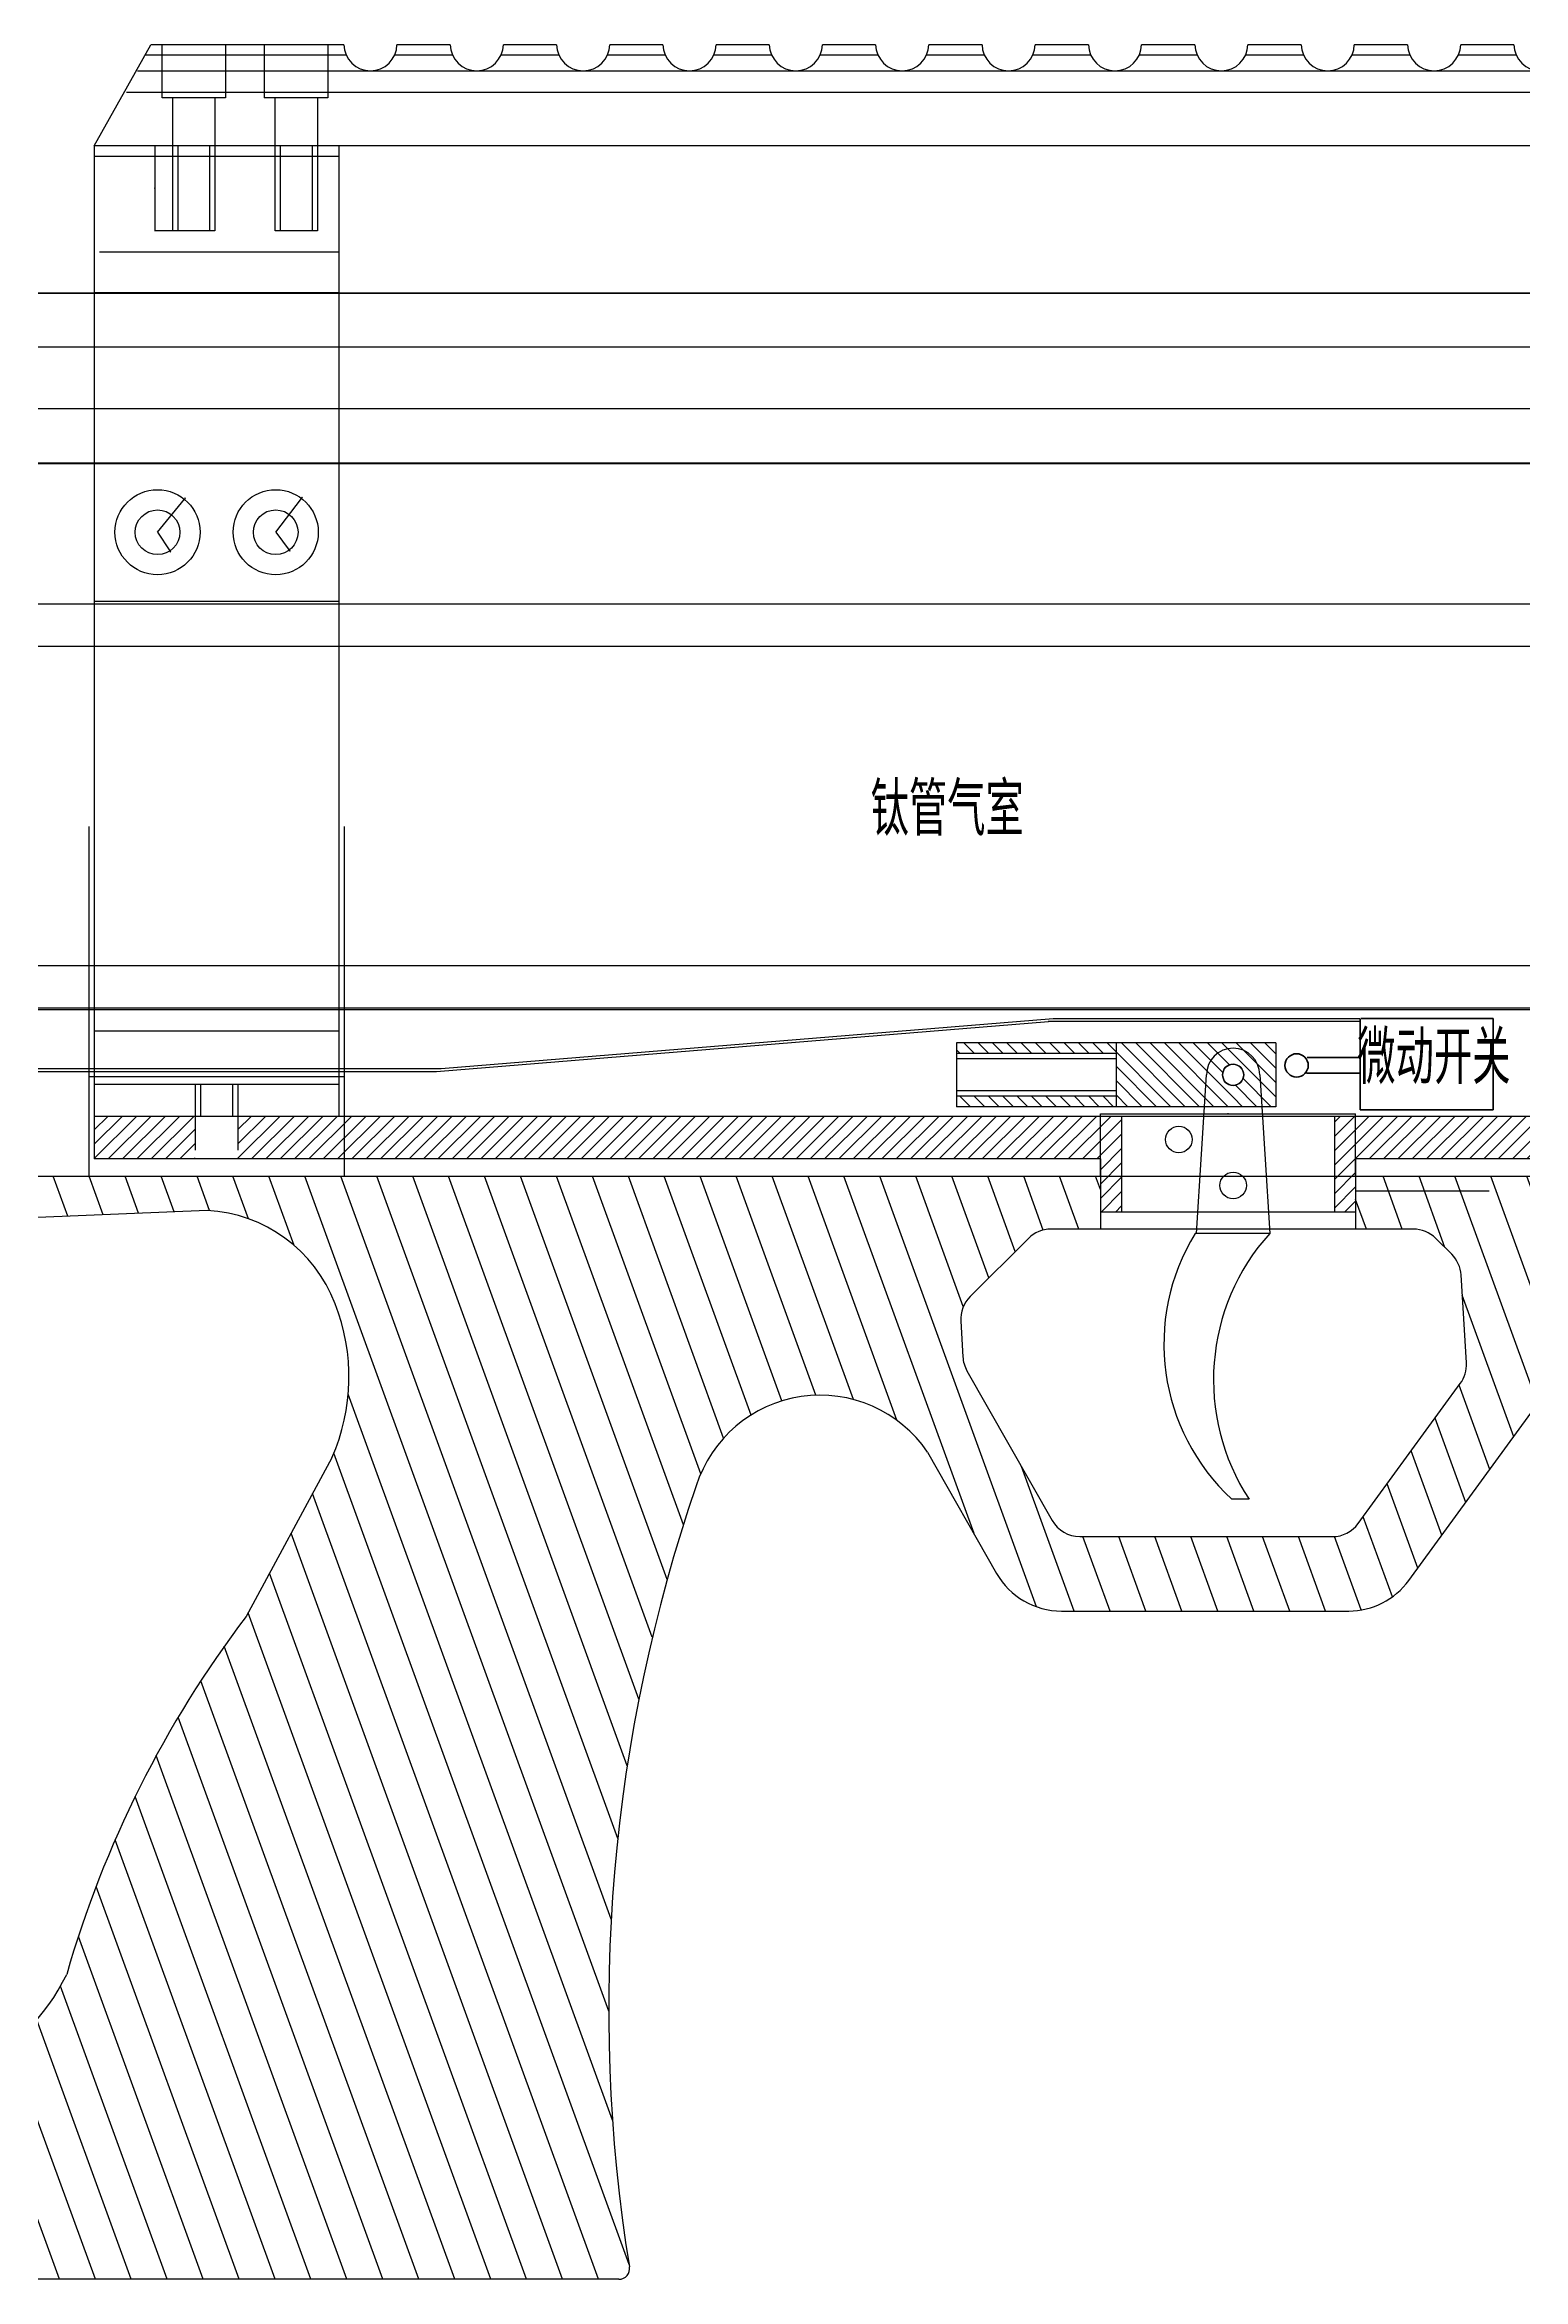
# Model space of a CAD drawing. Header units: millimetres. Extents: x -58888 to 18660, y 15387 to 38068.
# Drawn here: x -32625 to -18724, y 15387 to 36395 of the extents above; entities that cross this region are included whole.
import ezdxf

# ---------------------------------------------------------------- set-up
doc = ezdxf.new("R2010")
doc.units = ezdxf.units.MM
doc.linetypes.add('HIDDEN', pattern=[9.524999999999999, 6.35, -3.175])
doc.layers.add('图层2', color=108, linetype='Continuous')
doc.styles.get("Standard").update_dxf_attribs({"font": 'txt', "bigfont": 'gbcbig.shx'})
doc.dimstyles.new('ISO-25', dxfattribs={"dimtxt": 2.5, "dimasz": 2.5, "dimexe": 1.25, "dimexo": 0.625, "dimtad": 1, "dimtxsty": 'Standard', "dimcen": 2.5, "dimadec": 0, "dimazin": 0, "dimtfac": 1, "dimtmove": 0, "dimatfit": 3, "dimfxl": 1, "dimarcsym": 0})
pattern_1 = [(45, (309.1866033406986, -1181.354641900007), (-0.6735192090801864, 0.6735192090801865), [])]

# ---------------------------------------------------------------- blocks, each defined once
blk = doc.blocks.new('*D109')
at = {"layer": 'Defpoints', "color": 0, "linetype": 'ByBlock'}
for p in [(-20300.7906390797, 26342.27974018805), (-22700.7906390797, 25756.1783286241), (-20300.7906390797, 25756.17832862413)]:
    blk.add_point(p, dxfattribs=at)
at = {"layer": '图层2', "color": 0, "linetype": 'ByBlock', "lineweight": -2}
for p, q in [((-22700.7906390797, 25756.8033286241), (-22700.7906390797, 26343.52974018805)), ((-22698.2906390797, 26342.27974018805), (-20303.2906390797, 26342.27974018805)), ((-20300.7906390797, 25756.80332862413), (-20300.7906390797, 26343.52974018805))]:
    blk.add_line(p, q, dxfattribs=at)
at = {"layer": '图层2', "color": 0, "linetype": 'ByBlock'}
for points in [[(-22698.2906390797, 26342.69640685472), (-22698.2906390797, 26341.86307352138), (-22700.7906390797, 26342.27974018805)], [(-20303.2906390797, 26342.69640685472), (-20303.2906390797, 26341.86307352138), (-20300.7906390797, 26342.27974018805)]]:
    blk.add_solid(points, dxfattribs=at)
at = {"layer": '图层2', "color": 0, "linetype": 'ByBlock', "insert": (-21500.7906390797, 26344.15474018805), "char_height": 2.5, "attachment_point": 5}
blk.add_mtext('2400', dxfattribs=at)
blk = doc.blocks.new('fghhjjj')
at = {"layer": '图层2', "color": 6, "linetype": 'ByBlock'}
for p, q in [((2034.670942714547, -2742.642021827138), (2035.613772591707, -2727.738309407269)), ((2040.613772591707, -2727.738309407269), (2041.556602468867, -2742.642021827138)), ((2041.556602468867, -2742.642021827139), (2034.544419892501, -2742.642021827138)), ((2039.613608112056, -2767.642021827138), (2037.990582339719, -2767.642021827138))]:
    blk.add_line(p, q, dxfattribs=at)
at = {"layer": '图层2', "color": 1, "linetype": 'ByBlock'}
for centre, radius in [((2038.113772591707, -2727.738309407269), 1), ((2038.113772591707, -2738.138183454553), 1.25)]:
    blk.add_circle(centre, radius, dxfattribs=at)
at = {"layer": '图层2', "color": 6, "linetype": 'ByBlock'}
for centre, radius, start, end in [((2038.113772591707, -2727.738309407269), 2.5, 2.605510395054913e-11, 180.000000000013), ((2051.483614555444, -2753.044533878048), 19.87834431733178, 148.4455394319541, 227.251580740643), ((2056.810968168856, -2756.403092227422), 20.54416538753953, 137.9461593200446, 213.1656777547578)]:
    blk.add_arc(centre, radius, start, end, dxfattribs=at)
blk = doc.blocks.new('fghghhhh')
at = {"layer": '图层2', "linetype": 'ByBlock'}
h = blk.add_hatch(dxfattribs=at)
h.set_pattern_fill('ANSI31', color=4, scale=0.3)
h.set_pattern_definition(pattern_1)
h.paths.add_polyline_path([(1647.86092121115, -2710.702042007895), (1647.86092121115, -2708.702042007895), (1643.86092121115, -2708.702042007895), (1643.86092121115, -2714.702042007895), (1647.86092121115, -2714.702042007895), (1647.86092121115, -2712.702042007895, -0.4142135623730951), (1646.86092121115, -2711.702042007895, -0.4142135623730951)])
h = blk.add_hatch(dxfattribs=at)
h.set_pattern_fill('ANSI31', color=4, scale=0.3)
h.set_pattern_definition(pattern_1)
h.paths.add_polyline_path([(1658.86092121115, -2708.702042007895), (1647.86092121115, -2708.702042007895), (1647.86092121115, -2710.702042007895, -0.4142135623730951), (1648.86092121115, -2711.702042007895, -0.4142135623730951), (1647.86092121115, -2712.702042007895), (1647.86092121115, -2714.702042007895), (1658.86092121115, -2714.702042007895)])
h.paths.add_polyline_path([(1673.86092121115, -2708.702042007895), (1658.86092121115, -2708.702042007895), (1658.86092121115, -2709.702042007895), (1673.86092121115, -2709.702042007895)])
h.paths.add_polyline_path([(1673.86092121115, -2713.702042007895), (1658.86092121115, -2713.702042007895), (1658.86092121115, -2714.702042007895), (1673.86092121115, -2714.702042007895)])
at = {"layer": '图层2', "color": 44, "linetype": 'ByBlock'}
for p, q in [((1643.86092121115, -2708.702042007895), (1673.86092121115, -2708.702042007895)), ((1643.86092121115, -2708.702042007895), (1643.86092121115, -2714.702042007895)), ((1658.86092121115, -2708.702042007895), (1658.86092121115, -2714.702042007895)), ((1658.86092121115, -2709.702042007895), (1673.86092121115, -2709.702042007895)), ((1673.86092121115, -2708.702042007895), (1673.86092121115, -2714.702042007895)), ((1658.86092121115, -2710.202042007895), (1673.86092121115, -2710.202042007895)), ((1658.86092121115, -2713.202042007895), (1673.86092121115, -2713.202042007895)), ((1658.86092121115, -2713.702042007895), (1673.86092121115, -2713.702042007895)), ((1643.86092121115, -2714.702042007895), (1673.86092121115, -2714.702042007895))]:
    blk.add_line(p, q, dxfattribs=at)
at = {"layer": '图层2', "color": 1, "linetype": 'ByBlock'}
blk.add_circle((1647.86092121115, -2711.702042007895), 1, dxfattribs=at)
blk = doc.blocks.new('*D155')
at = {"layer": 'Defpoints', "color": 0, "linetype": 'ByBlock'}
for p in [(-31424.55253320199, 35444.69714115227), (-31590.18103687902, 34644.69714115227), (-31424.55253320199, 34644.69714115227)]:
    blk.add_point(p, dxfattribs=at)
at = {"layer": '图层2', "color": 0, "linetype": 'ByBlock', "lineweight": -2}
for p, q in [((-31425.17753320199, 35444.69714115227), (-31591.43103687902, 35444.69714115227)), ((-31590.18103687902, 35442.19714115227), (-31590.18103687902, 34647.19714115227)), ((-31425.17753320199, 34644.69714115227), (-31591.43103687902, 34644.69714115227))]:
    blk.add_line(p, q, dxfattribs=at)
at = {"layer": '图层2', "color": 0, "linetype": 'ByBlock'}
for points in [[(-31590.59770354569, 35442.19714115227), (-31589.76437021235, 35442.19714115227), (-31590.18103687902, 35444.69714115227)], [(-31590.59770354569, 34647.19714115227), (-31589.76437021235, 34647.19714115227), (-31590.18103687902, 34644.69714115227)]]:
    blk.add_solid(points, dxfattribs=at)
at = {"layer": '图层2', "color": 0, "linetype": 'ByBlock', "insert": (-31592.05603687902, 35044.69714115226), "char_height": 2.5, "attachment_point": 5, "rotation": 90}
blk.add_mtext('800', dxfattribs=at)
blk = doc.blocks.new('*D156')
at = {"layer": 'Defpoints', "color": 0, "linetype": 'ByBlock'}
for p in [(-31312.06340922444, 32121.73650095543), (-31564.34955911967, 31811.33080099024)]:
    blk.add_point(p, dxfattribs=at)
at = {"layer": '图层2', "color": 0, "linetype": 'ByBlock', "lineweight": -2}
for p, q in [((-31564.34955911967, 31811.33080099024), (-31312.06340922444, 32121.73650095543)), ((-31302.86547667617, 32133.05337543333), (-31310.4866207876, 32123.67653658021))]:
    blk.add_line(p, q, dxfattribs=at)
at = {"layer": '图层2', "color": 0, "linetype": 'ByBlock'}
blk.add_solid([(-31310.8099600584, 32123.93933465302), (-31310.16328151681, 32123.41373850741), (-31312.06340922444, 32121.73650095543)], dxfattribs=at)
at = {"layer": '图层2', "color": 0, "linetype": 'ByBlock', "insert": (-31307.34268123206, 32130.51756514679), "char_height": 2.5, "attachment_point": 5, "rotation": 50.89707867125824}
blk.add_mtext('R400', dxfattribs=at)
blk = doc.blocks.new('*D157')
at = {"layer": 'Defpoints', "color": 0, "linetype": 'ByBlock'}
for p in [(-31564.34955911967, 31811.33080099024), (-31447.81296055583, 31636.6332875699)]:
    blk.add_point(p, dxfattribs=at)
at = {"layer": '图层2', "color": 0, "linetype": 'ByBlock', "lineweight": -2}
for p, q in [((-31564.34955911967, 31811.33080099024), (-31447.81296055583, 31636.6332875699)), ((-31439.95136462097, 31624.84813785505), (-31446.42562009674, 31634.55355526728))]:
    blk.add_line(p, q, dxfattribs=at)
at = {"layer": '图层2', "color": 0, "linetype": 'ByBlock'}
blk.add_solid([(-31446.0789980463, 31634.78477867712), (-31446.77224214718, 31634.32233185743), (-31447.81296055583, 31636.6332875699)], dxfattribs=at)
at = {"layer": '图层2', "color": 0, "linetype": 'ByBlock', "insert": (-31440.93502290235, 31629.70148575416), "char_height": 2.5, "attachment_point": 5, "rotation": 303.70631938179713}
blk.add_mtext('R210', dxfattribs=at)
blk = doc.blocks.new('*D158')
at = {"layer": 'Defpoints', "color": 0, "linetype": 'ByBlock'}
for p in [(-30453.42570374405, 31811.33080099024), (-30326.58670728549, 31643.9633340877)]:
    blk.add_point(p, dxfattribs=at)
at = {"layer": '图层2', "color": 0, "linetype": 'ByBlock', "lineweight": -2}
for p, q in [((-30453.42570374405, 31811.33080099024), (-30326.58670728549, 31643.9633340877)), ((-30318.03010831804, 31632.67267163793), (-30325.07671923241, 31641.97086424363))]:
    blk.add_line(p, q, dxfattribs=at)
at = {"layer": '图层2', "color": 0, "linetype": 'ByBlock'}
blk.add_solid([(-30324.74464092506, 31642.22252891914), (-30325.40879753976, 31641.71919956812), (-30326.58670728549, 31643.9633340877)], dxfattribs=at)
at = {"layer": '图层2', "color": 0, "linetype": 'ByBlock', "insert": (-30319.30406736563, 31637.45802405854), "char_height": 2.5, "attachment_point": 5, "rotation": 307.156573370605}
blk.add_mtext('R210', dxfattribs=at)
blk = doc.blocks.new('*D159')
at = {"layer": 'Defpoints', "color": 0, "linetype": 'ByBlock'}
for p in [(-30210.88926327456, 32129.41266945242), (-30453.42570374405, 31811.33080099024)]:
    blk.add_point(p, dxfattribs=at)
at = {"layer": '图层2', "color": 0, "linetype": 'ByBlock', "lineweight": -2}
for p, q in [((-30453.42570374405, 31811.33080099024), (-30210.88926327456, 32129.41266945242)), ((-30202.04678888244, 32141.0094042401), (-30209.37341052162, 32131.4006811303))]:
    blk.add_line(p, q, dxfattribs=at)
at = {"layer": '图层2', "color": 0, "linetype": 'ByBlock'}
blk.add_solid([(-30209.70474580127, 32131.65332325579), (-30209.04207524198, 32131.14803900482), (-30210.88926327456, 32129.41266945242)], dxfattribs=at)
at = {"layer": '图层2', "color": 0, "linetype": 'ByBlock', "insert": (-30206.44318208399, 32138.33593808884), "char_height": 2.5, "attachment_point": 5, "rotation": 52.67459162546017}
blk.add_mtext('R400', dxfattribs=at)
blk = doc.blocks.new('fdggg')
at = {"layer": '图层2', "linetype": 'ByBlock'}
h = blk.add_hatch(dxfattribs=at)
h.set_pattern_fill('ANSI31', color=4, scale=0.3)
h.set_pattern_definition([(45, (-551.4655647493234, -559.2973552240192), (-0.6735192090801864, 0.6735192090801865), [])])
h.paths.add_polyline_path([(920.0442029416879, -2768.84613698556), (836.9632330181669, -2768.84613698556), (836.9632330181669, -2772.84613698556), (918.0442029416879, -2772.84613698556), (918.0442029416879, -2777.84613698556), (920.0442029416879, -2777.84613698556)])
h.paths.add_polyline_path([(832.9632330181669, -2768.84613698556), (823.4632330181666, -2768.84613698556), (823.4632330181666, -2772.84613698556), (832.9632330181669, -2772.84613698556)])
h.paths.add_polyline_path([(963.9632330181671, -2772.84613698556), (963.9632330181669, -2768.84613698556), (940.0442029416879, -2768.84613698556), (940.0442029416879, -2777.84613698556), (942.0442029416879, -2777.84613698556), (942.0442029416879, -2772.84613698556)])
h.paths.add_polyline_path([(979.4632330181669, -2768.84613698556), (979.4632330181666, -2772.846136985561), (983.4632330181666, -2772.84613698556), (983.4632330181666, -2768.84613698556)])
h.paths.add_polyline_path([(975.4632330181669, -2772.846136985561), (975.4632330181669, -2768.84613698556), (968.9632330181662, -2768.84613698556), (968.9632330181662, -2772.846136985561)])
at = {"layer": '图层2', "color": 6, "linetype": 'ByBlock'}
for p, q in [((983.4632330181666, -2768.84613698556), (823.4632330181666, -2768.84613698556)), ((823.4632330181666, -2768.84613698556), (823.4632330181666, -2772.84613698556)), ((920.0442029416879, -2768.84613698556), (920.0442029416879, -2777.84613698556)), ((940.0442029416879, -2768.84613698556), (940.0442029416879, -2777.84613698556)), ((983.4632330181666, -2768.84613698556), (983.4632330181666, -2772.84613698556)), ((918.0442029416879, -2772.84613698556), (823.4632330181666, -2772.84613698556)), ((918.0442029416879, -2772.84613698556), (918.0442029416879, -2777.84613698556)), ((983.4632330181666, -2772.84613698556), (942.0442029416879, -2772.84613698556)), ((942.0442029416879, -2772.84613698556), (942.0442029416879, -2777.84613698556)), ((942.0442029416879, -2777.84613698556), (918.0442029416879, -2777.84613698556))]:
    blk.add_line(p, q, dxfattribs=at)
at = {"layer": '图层2', "color": 1, "linetype": 'HIDDEN', "ltscale": 0.5}
for p, q in [((832.9632330181669, -2768.84613698556), (832.9632330181669, -2772.84613698556)), ((836.9632330181669, -2768.84613698556), (836.9632330181669, -2772.84613698556))]:
    blk.add_line(p, q, dxfattribs=at)
at = {"layer": '图层2', "color": 3, "linetype": 'ByBlock'}
for p, q in [((963.9632330181669, -2768.84613698556), (963.9632330181671, -2772.84613698556)), ((968.9632330181664, -2768.84613698556), (968.9632330181666, -2772.84613698556)), ((975.4632330181669, -2768.84613698556), (975.4632330181669, -2772.84613698556)), ((979.4632330181666, -2768.84613698556), (979.4632330181666, -2772.84613698556))]:
    blk.add_line(p, q, dxfattribs=at)
at = {"layer": '图层2', "color": 2, "linetype": 'ByBlock'}
for centre, radius in [((925.4255969264902, -2771.027430756702), 1.25), ((930.5283059743015, -2775.342298612975), 1.249999999999941)]:
    blk.add_circle(centre, radius, dxfattribs=at)

msp = doc.modelspace()

# ---------------------------------------------------------------- hatches: boundary and pattern name
at = {"layer": '图层2', "linetype": 'ByBlock'}
h = msp.add_hatch(dxfattribs=at)
h.set_pattern_fill('ANSI31', color=4, scale=100, angle=65)
h.set_pattern_definition([(110, (-905925.4016395314, 279102.7450359959), (-298.3524070995259, -108.5913955058998), [])])
h.paths.add_polyline_path([(-52021.83050483064, 24274.49418910571, -0.2428134261892808), (-51463.97064400604, 24592.28074829224), (-48151.89533550199, 24729.47790634177, -0.6092520066607283), (-47536.0925161523, 23648.46404604118), (-48971.60973266792, 21440.97882988969, -0.3227789079412357), (-49734.79148269061, 21145.17050492809), (-52824.80802408129, 21949.5814975956, -0.3764794528096936), (-53098.17971136194, 22619.32423816562)], flags=16)
h.paths.add_polyline_path([(-47390.87388627295, 21487.16516268502), (-45399.90971396433, 24548.79613840122, -0.242813426189284), (-44842.04985313967, 24866.58269758774), (-40619.94903117756, 25041.47613442621, -0.6092520066607136), (-40004.14621182781, 23960.46227412565), (-42703.64891293057, 19809.26698709904, -0.3227789079412235), (-43466.83066295314, 19513.45866213743), (-46980.39295612124, 20428.12953660933, -0.5119684687993871)], flags=16)
h.paths.add_polyline_path([(-41122.91306653561, 19855.45331989428), (-37867.96340963984, 24860.79436648566, -0.2428134261892872), (-37310.10354881524, 25178.58092567218), (-31097.02840428974, 25435.94713059776, -0.2963425255674508), (-29895.24069600843, 24557.97389403281, -0.2012136312878446), (-29924.9151658208, 23110.82479817209), (-30732.15187615145, 21617.94158594012, 0.09238519238861921), (-32418.03800031717, 18253.24236091071, -0.3452284800263903), (-34572.71115601849, 17198.08998833182), (-40712.43213638401, 18796.4176938187, -0.51196846879937)], flags=16)
h.paths.add_polyline_path([(-57495.0655014618, 27884.89731268205), (-58152.26164328831, 27805.38814669802, 0.3451622338368064), (-58850.33048070938, 27107.71549617375, 0.1515657206876062), (-58299.64726403658, 24079.35784780602, -0.1158640557720321), (-57527.60185713589, 19738.27259888091, 0.2131210713984211), (-57056.10481013404, 16696.07474632798, 0.2487170189586327), (-56807.78024619515, 16564.40451477251), (-56125.48512262868, 16564.40451477251)])
edge = h.paths.add_edge_path()
edge.add_line((-17258.23919738131, 24118.10794639641), (-17258.23919738149, 24718.1079463965))
edge.add_line((-17258.23919738154, 24718.10794639653), (-17058.88763143188, 24718.10794639653))
edge.add_line((-17058.88763143186, 24718.10794639653), (-17058.88763143186, 25756.17832862416))
edge.add_line((-17058.88763143186, 25756.17832862413), (-20300.79063907971, 25756.17832862413))
edge.add_line((-20300.7906390797, 25756.17832862413), (-20300.7906390797, 25260.24725770589))
edge.add_line((-20300.7906390797, 25260.24725770591), (-19758.68734751266, 25260.24725770591))
edge.add_arc((-19758.68734751293, 24960.24725770591), 300.0000000000348, 45.01738025417552, 89.99999999996533, ccw=False)
edge.add_line((-19546.61967161135, 25172.44363099673), (-19397.1173080239, 25023.03194079651))
edge.add_arc((-19609.18498392508, 24810.83556750561), 300.0000000000205, 3.470328156249991, 45.01738025423691, ccw=False)
edge.add_line((-19309.73509996542, 24828.99505528687), (-19259.58823667564, 24002.07347170746))
edge.add_arc((-19559.03812063544, 23983.91398392634), 300.0000000000178, -36.114948987792275, 3.470328156222024, ccw=False)
edge.add_line((-19316.68728171563, 23807.09183917377), (-20275.67034777576, 22492.71828661356))
edge.add_arc((-20518.02118669561, 22669.54043136597), 299.9999999999887, 270.00000000000006, 323.88505101222876, ccw=False)
edge.add_line((-20518.02118669561, 22369.54043136597), (-22892.83219048479, 22369.54043136597))
edge.add_arc((-22892.83219048474, 22669.54043136597), 300.0000000000041, 209.6387517774207, 270, ccw=False)
edge.add_line((-23153.58038698463, 22521.18148144362), (-23954.45603407819, 23928.76006507148))
edge.add_arc((-23693.70783757832, 24077.11901499391), 299.9999999999778, 183.3685003243642, 209.6387517774282, ccw=False)
edge.add_line((-23993.18952221103, 24059.491747209), (-24012.9420182867, 24395.08038593895))
edge.add_arc((-23713.46033365419, 24412.70765372376), 299.9999999999902, 134.9825485134309, 183.368500324349, ccw=False)
edge.add_line((-23925.52774574445, 24624.90429066522), (-23377.65449444244, 25172.44389464737))
edge.add_arc((-23165.58708235202, 24960.24725770591), 299.9999999999775, 90, 134.9825485134555, ccw=False)
edge.add_line((-23165.58708235202, 25260.24725770591), (-22700.79063907974, 25260.24725770591))
edge.add_line((-22700.7906390797, 25260.24725770591), (-22700.7906390797, 25756.17832862414))
edge.add_line((-22700.7906390797, 25756.17832862413), (-54384.89301352993, 25756.17832862408))
edge.add_line((-54384.89301352995, 25756.1783286241), (-54384.89301352995, 26695.10673184097))
edge.add_line((-54384.89301352995, 26695.10673184098), (-56344.1492784131, 26695.10673184098))
edge.add_line((-56344.1492784131, 26695.10673184098), (-56344.1492784131, 28174.34239141797))
edge.add_line((-56344.1492784131, 28174.34239141796), (-57332.48500227266, 28174.342391418))
edge.add_line((-57332.48500227276, 28174.34239141802), (-57495.06550146182, 27884.89731268208))
edge.add_line((-57495.0655014618, 27884.89731268205), (-56125.48512262874, 16564.40451477247))
edge.add_line((-56125.48512262868, 16564.40451477248), (-52816.56594114169, 16564.40451477253))
edge.add_line((-52816.56594114169, 16564.40451477251), (-52800.46962053269, 16695.87975467575))
edge.add_arc((-51149.9290854584, 17830.07999651648), 2002.671777030558, 82.87975159606498, 214.4956418625508, ccw=False)
edge.add_line((-50901.69359206641, 19817.30755931216), (-33883.10334017836, 15386.92963254475))
edge.add_line((-33883.10334017838, 15386.92963254476), (-27226.50102058374, 15386.92963254476))
edge.add_arc((-27226.50102058356, 15486.92963254485), 100.0000000000782, 269.9999999998957, 369.2135185682639)
edge.add_arc((-12199.04260143463, 17924.48557945121), 15123.86894102639, 161.0123350037867, 189.2135185682751, ccw=False)
edge.add_arc((-25334.8907988987, 22475.92424666382), 1222.247609107736, 34.25063824746269, 162.4117108281517, ccw=False)
edge.add_line((-24324.60111710819, 23163.82247811767), (-23675.71302741975, 22023.36954821372))
edge.add_arc((-23067.30056891986, 22369.54043136608), 700.0000000001071, 209.6387517774195, 269.9999999999851)
edge.add_line((-23067.30056892004, 21669.54043136597), (-20365.54242186459, 21669.54043136597))
edge.add_arc((-20365.54242186458, 22369.54043136603), 700.0000000000659, 270, 323.8850510122315)
edge.add_line((-19800.05713105155, 21956.95542694362), (-18432.95525035891, 23830.69295081883))
edge.add_arc((-17867.46995954594, 23418.10794639638), 700.0000000000716, 90, 143.8850510122286, ccw=False)
edge.add_line((-17867.46995954594, 24118.10794639647), (-17258.23919738135, 24118.10794639643))
h.paths.add_polyline_path([(-3736.659924892359, 24118.10794639647), (-1495.065501461737, 26693.77947539046), (-1495.065501461737, 27323.73553971721), (-16108.88763143186, 27323.73553971721), (-16108.88763143186, 25756.17832862413), (-16458.88763143186, 25756.17832862413), (-16458.88763143169, 24718.10794639653), (-16258.23919738131, 24718.10794639653), (-16258.23919738154, 24118.10794639641)])

# ---------------------------------------------------------------- linework, layer by layer
at = {"color": 1}
for p, q in [((-28941.52972550859, 26743.03833662084), (-23187.33224040136, 27211.7997630656)), ((-28898.49758123781, 26770.39221925763), (-23144.30009613058, 27239.15364570239)), ((-23191.97129147447, 27214.5377354613), (-20262.36434393382, 27214.5377354613)), ((-23141.80693226011, 27239.60224618974), (-20262.36434393382, 27239.60224618974)), ((-33006.99550243648, 26743.03833662084), (-28941.52972550859, 26743.03833662084)), ((-32963.9633581657, 26770.39221925763), (-28898.49758123781, 26770.39221925763))]:
    msp.add_line(p, q, dxfattribs=at)
at = {"color": 3, "lineweight": 60}
for p, q in [((-20258.97527147696, 27236.66237338628), (-20258.97527147696, 26380.75872636524)), ((-19009.29257409181, 27239.16620410097), (-20252.02702077758, 27239.16620410097)), ((-19009.29257409181, 26380.75872636524), (-19009.29257409181, 27239.16620410097)), ((-20761.95688420889, 26725.87112653095), (-20266.48084959848, 26725.87112653095)), ((-20756.74121256539, 26871.80321976308), (-20266.48084959848, 26871.80321976308)), ((-20258.97527147696, 26380.75872636524), (-19009.29257409181, 26380.75872636524))]:
    msp.add_line(p, q, dxfattribs=at)
msp.add_circle((-20855.83652818127, 26798.83723352394), 109.5263871683856, dxfattribs=at)
at = {"layer": '图层2', "color": 6, "linetype": 'ByBlock'}
for p, q in [((-32158.88763143192, 35444.69714115227), (-31627.46422824962, 36394.69714115227)), ((-29813.02236942551, 36394.69714115227), (-31627.46422824962, 36394.69714115227)), ((-28813.02236942551, 36394.69714115227), (-29313.11533921794, 36394.69714115227)), ((-27813.02236942551, 36394.69714115218), (-28313.11533921794, 36394.69714115227)), ((-26813.02236942551, 36394.69714115227), (-27313.11533921794, 36394.69714115218)), ((-25813.02236942551, 36394.69714115227), (-26313.11533921794, 36394.69714115227)), ((-24813.02236942551, 36394.69714115227), (-25313.11533921794, 36394.69714115227)), ((-23813.02236942551, 36394.69714115227), (-24313.11533921794, 36394.69714115227)), ((-22813.02236942551, 36394.69714115227), (-23313.11533921794, 36394.69714115227)), ((-21813.02236942551, 36394.69714115218), (-22313.11533921794, 36394.69714115227)), ((-20813.02236942551, 36394.69714115227), (-21313.11533921794, 36394.69714115227)), ((-19813.02236942551, 36394.69714115227), (-20313.11533921794, 36394.69714115227)), ((-18813.02236942551, 36394.69714115227), (-19313.11533921794, 36394.69714115227)), ((-18658.88763143192, 36144.69714115227), (-31753.99360995967, 36144.69714115227)), ((-18658.88763143192, 35944.69714115227), (-31855.21711532777, 35944.69714115236)), ((-32158.88763143192, 35444.69714115227), (-32158.88763143192, 26320.00827828173)), ((-29858.88763143192, 35444.69714115227), (-32158.88763143192, 35444.69714115227)), ((-13987.24171837064, 35444.69714115227), (-32158.88763143192, 35444.69714115227)), ((-29858.88763143192, 35344.69714115236), (-32158.88763143192, 35344.69714115236)), ((-29858.88763143192, 35444.69714115227), (-29858.88763143192, 26320.00827828173)), ((-29858.88763143192, 34444.69714115227), (-32108.27587874787, 34444.69714115227)), ((-29858.88763143192, 26320.00827828173), (-32158.88763143192, 26320.00827828173))]:
    msp.add_line(p, q, dxfattribs=at)
at = {"layer": '图层2', "color": 1, "linetype": 'HIDDEN', "ltscale": 0.2}
for p, q in [((-31524.55253320199, 36394.69714115227), (-31524.55253320199, 35894.69714115227)), ((-30924.55253320199, 36394.69714115227), (-30924.55253320199, 35894.69714115227)), ((-30561.79932647955, 36394.69714115227), (-30561.79932647955, 35894.69714115227)), ((-29961.79932647955, 36394.69714115227), (-29961.79932647955, 35894.69714115227)), ((-30924.55253320199, 35894.69714115227), (-31524.55253320199, 35894.69714115227)), ((-31424.55253320199, 35894.69714115227), (-31424.55253320193, 35444.69714115227)), ((-31024.55253320199, 35894.69714115227), (-31024.55253320199, 35444.69714115227)), ((-29961.79932647955, 35894.69714115227), (-30561.79932647955, 35894.69714115227)), ((-30461.79932647955, 35894.69714115227), (-30461.79932647955, 35444.69714115227)), ((-30061.79932647955, 35894.69714115227), (-30061.79932647955, 35444.69714115227)), ((-31424.55253320199, 35444.69714115227), (-31424.55253320199, 34644.69714115227)), ((-31374.55253320199, 35444.69714115227), (-31374.55253320199, 34644.69714115227)), ((-31074.55253320199, 35444.69714115227), (-31074.55253320199, 34644.69714115227)), ((-31024.55253320199, 35444.69714115227), (-31024.55253320199, 34644.69714115227)), ((-30461.79932647955, 35444.69714115227), (-30461.79932647955, 34644.69714115227)), ((-30411.79932647955, 35444.69714115227), (-30411.79932647955, 34644.69714115227)), ((-30111.79932647955, 35444.69714115227), (-30111.79932647955, 34644.69714115227)), ((-30061.79932647955, 35444.69714115227), (-30061.79932647955, 34644.69714115227)), ((-31024.55253320199, 34644.69714115227), (-31424.55253320199, 34644.69714115227)), ((-30061.79932647943, 34644.69714115227), (-30461.79932647943, 34644.69714115227))]:
    msp.add_line(p, q, dxfattribs=at)
at = {"layer": '图层2', "color": 3, "linetype": 'HIDDEN', "ltscale": 0.5}
for p, q in [((-29790.03271948732, 36294.69714115236), (-31678.07598093356, 36294.69714115236)), ((-28790.03271948744, 36294.69714115236), (-29336.10498915601, 36294.69714115236)), ((-27790.03271948744, 36294.69714115236), (-28336.10498915601, 36294.69714115236)), ((-26790.03271948744, 36294.69714115236), (-27336.10498915601, 36294.69714115236)), ((-25790.03271948744, 36294.69714115236), (-26336.10498915601, 36294.69714115236)), ((-24790.03271948744, 36294.69714115236), (-25336.10498915601, 36294.69714115236)), ((-23790.03271948732, 36294.69714115227), (-24336.10498915601, 36294.69714115236)), ((-22790.03271948732, 36294.69714115227), (-23336.10498915601, 36294.69714115227)), ((-21790.03271948732, 36294.69714115227), (-22336.10498915601, 36294.69714115227)), ((-20790.03271948732, 36294.69714115227), (-21336.10498915601, 36294.69714115227)), ((-19790.03271948732, 36294.69714115236), (-20336.10498915601, 36294.69714115227)), ((-18790.03271948732, 36294.69714115227), (-19336.10498915601, 36294.69714115236))]:
    msp.add_line(p, q, dxfattribs=at)
at = {"layer": '图层2', "color": 2, "linetype": 'ByBlock'}
for p, q in [((-46964.19927841309, 34062.4803203332), (5967.325509895338, 34062.4803203332)), ((-46964.19927841309, 32462.4803203332), (5967.325509895338, 32462.4803203332)), ((-42960.69952318276, 31139.39858250327), (12039.30047681736, 31139.39858250327)), ((-42960.69952318276, 30739.39858250327), (12039.30047681736, 30739.39858250324)), ((-42960.69952318276, 27739.39858250327), (12039.30047681759, 27739.39858250327)), ((-42960.69952318276, 27339.39858250327), (12039.30047681759, 27339.39858250324)), ((-54384.89301352995, 25756.1783286241), (-16108.88763143186, 25756.17832862413)), ((-22700.7906390797, 25756.1783286241), (-22700.7906390797, 25260.24725770591)), ((-20300.7906390797, 25756.1783286241), (-20300.7906390797, 25260.24725770591)), ((-31097.02840429009, 25435.94713059776), (-37310.10354881501, 25178.58092567218)), ((-20300.7906390797, 25620.00827828173), (-19045.85675754619, 25620.00827828173)), ((-19758.68734751269, 25260.24725770591), (-23165.58708235202, 25260.24725770591)), ((-23377.65449444228, 25172.44389464728), (-23925.52774574445, 24624.90429066516)), ((-19397.11730802368, 25023.03194079643), (-19546.61967161112, 25172.4436309967)), ((-19259.5882366756, 24002.07347170731), (-19309.73509996542, 24828.99505528681)), ((-24012.94201828667, 24395.080385939), (-23993.18952221103, 24059.49174720915)), ((-23954.45603407815, 23928.76006507144), (-23153.58038698463, 22521.18148144356)), ((-20275.6703477758, 22492.71828661354), (-19316.68728171563, 23807.09183917371)), ((-19800.05713105155, 21956.95542694362), (-18432.95525035891, 23830.69295081882)), ((-29924.91516582097, 23110.82479817171), (-30732.15187615238, 21617.9415859384)), ((-24324.60111710778, 23163.82247811712), (-23675.71302741952, 22023.36954821365)), ((-22892.83219048474, 22369.54043136597), (-20518.02118669561, 22369.54043136597)), ((-23067.30056892004, 21669.54043136597), (-20365.54242186458, 21669.54043136597)), ((-27226.50102058373, 15386.92963254476), (-33883.10334017838, 15386.92963254476))]:
    msp.add_line(p, q, dxfattribs=at)
at = {"layer": '图层2', "color": 3, "linetype": 'ByBlock'}
for p, q in [((-45134.19927841332, 34058.59767413665), (5885.800721586798, 34058.59767413665)), ((-45134.19927841332, 32458.59767413665), (5885.800721586798, 32458.59767413665))]:
    msp.add_line(p, q, dxfattribs=at)
at = {"layer": '图层2', "color": 1, "linetype": 'HIDDEN', "ltscale": 0.5}
for p, q in [((-29858.88763143192, 34062.00827828176), (-32158.88763143192, 34062.00827828176)), ((-29858.88763143192, 32462.00827828176), (-32158.88763143192, 32462.00827828176)), ((-29858.88763143192, 31160.00827828173), (-32158.88763143192, 31160.00827828173)), ((-32208.88763143186, 29043.73553971715), (-32208.88763143186, 25756.17832862413)), ((-29808.88763143186, 29043.73553971715), (-29808.88763143186, 25756.17832862413)), ((-43864.1992784132, 27323.73553971721), (-1495.065501461737, 27323.73553971715)), ((-29858.88763143192, 27320.00827828173), (-32158.88763143192, 27320.00827828173)), ((-29858.88763143186, 27120.00827828185), (-32158.88763143186, 27120.00827828173)), ((-32208.88763143186, 26695.10673184089), (-29808.88763143186, 26695.10673184092)), ((-29858.88763143186, 26620.00827828173), (-32158.88763143186, 26620.00827828173)), ((-31208.88763143186, 26620.00827828173), (-31208.88763143186, 26320.00827828173)), ((-31158.88763143186, 26620.00827828173), (-31158.88763143186, 26320.00827828173)), ((-30858.88763143186, 26620.00827828173), (-30858.88763143186, 26320.00827828173)), ((-30808.88763143186, 26620.00827828173), (-30808.88763143186, 26320.00827828173))]:
    msp.add_line(p, q, dxfattribs=at)
at = {"layer": '图层2', "color": 1, "linetype": 'ByBlock'}
for points in [[(5967.325509895338, 33550.5269935809), (-46176.06765931792, 33550.52699357887), (-46176.06765931792, 33685.52699357884), (-46336.06765931775, 33685.52699357884), (-46336.06765931775, 33550.5269935789), (-46912.6744901046, 33550.5269935789)], [(5967.325509895338, 32970.52699357887), (-46176.06765931792, 32970.52699357887), (-46176.06765931792, 32835.5269935789), (-46336.06765931775, 32835.5269935789), (-46336.06765931775, 32970.52699357887), (-46912.67449010443, 32970.52699357887)]]:
    msp.add_lwpolyline(points, dxfattribs=at)
at = {"layer": '图层2', "color": 2, "linetype": 'ByBlock'}
for centre, radius in [((-31564.34955911967, 31811.33080099024), 400), ((-30453.42570374405, 31811.33080099024), 400), ((-31564.34955911967, 31811.33080099024), 210), ((-30453.42570374405, 31811.33080099024), 210)]:
    msp.add_circle(centre, radius, dxfattribs=at)
for centre, radius, start, end in [((-29563.06885432167, 36399.51795926141), 250, 181.1049186091161, 358.8950813908839), ((-28563.06885432167, 36399.51795926141), 250, 181.1049186091161, 358.8950813908839), ((-27563.06885432167, 36399.51795926141), 250, 181.1049186091161, 358.8950813908839), ((-26563.06885432167, 36399.51795926141), 250, 181.1049186091161, 358.8950813908839), ((-25563.06885432167, 36399.51795926141), 250, 181.1049186091161, 358.8950813908839), ((-24563.06885432167, 36399.51795926141), 250, 181.1049186091161, 358.8950813908839), ((-23563.06885432167, 36399.51795926141), 250, 181.1049186091161, 358.8950813908839), ((-22563.06885432167, 36399.51795926141), 250, 181.1049186091161, 358.8950813908839), ((-21563.06885432167, 36399.51795926141), 250, 181.1049186091161, 358.8950813908839), ((-20563.06885432167, 36399.51795926141), 250, 181.1049186091161, 358.8950813908839), ((-19563.06885432167, 36399.51795926141), 250, 181.1049186091161, 358.8950813908839), ((-18563.06885432167, 36399.51795926141), 250, 181.1049186091161, 358.8950813908839), ((-31171.76370410447, 24072.14551936994), 1365.847795263464, 20.83618640756822, 86.86337169924475), ((-23165.58708235202, 24960.24725770591), 300, 90, 134.9825485129126), ((-19758.68734751269, 24960.24725770591), 300, 45.01738025418163, 90), ((-19609.1849839252, 24810.83556750561), 300, 3.470328155822439, 45.01738025418163), ((-23713.46033365402, 24412.70765372379), 300, 134.9825485129126, 183.3685003248657), ((-31635.30706855212, 23869.77597737762), 1871.215474857544, 336.0717311724573, 21.57884450681684), ((-23693.70783757832, 24077.11901499391), 300, 183.3685003248657, 209.6387517774239), ((-19559.03812063544, 23983.9139839261), 300, 323.8850510126283, 3.470328155822439), ((-25334.8907988987, 22475.92424666382), 1222.247609107799, 34.25063824636393, 162.4117108286036), ((-12199.04260143463, 17924.48557945109), 15123.86894102644, 161.0123350042398, 189.2135185681646), ((-22892.83219048474, 22669.54043136597), 300, 209.6387517774239, 270), ((-20518.02118669561, 22669.54043136597), 300, 270, 323.8850510126283), ((-23067.30056892004, 22369.54043136597), 700, 209.6387517774239, 270), ((-20365.54242186458, 22369.54043136597), 700, 270, 323.8850510126283), ((-22547.72445032373, 15412.41839224506), 10270.99656294994, 142.830194214242, 163.943389566361), ((-34168.40455256513, 19100.02655754103), 1944.434761798716, 257.9989189843516, 334.1834472053931), ((-27226.50102058373, 15486.92963254476), 100, 270, 9.213518568164567)]:
    msp.add_arc(centre, radius, start, end, dxfattribs=at)

# ---------------------------------------------------------------- block references
at = {"layer": '图层2', "color": 6, "linetype": 'ByBlock', "yscale": 100, "zscale": 100}
for name, p, xscale in [('fghghhhh', (143333.7117852966, 297880.5837210582), -100), ('fghhjjj', (-225263.7575949891, 299484.2104609956), 100), ('fdggg', (-114505.2109332486, 303204.6219768377), 100)]:
    msp.add_blockref(name, p, dxfattribs=dict(at, xscale=xscale))

# ---------------------------------------------------------------- texts
at = {"layer": '图层2', "color": 6}
for s, p in [('钛管气室', (-24860.5461597269, 28958.09888037469)), ('微动开关', (-20284.6671037246, 26623.31652732249))]:
    msp.add_text(s, height=500, dxfattribs=at).set_placement(p)

# ---------------------------------------------------------------- dimensions: what is measured, and where the dimension line sits
at = {"layer": '图层2', "color": 3, "linetype": 'ByBlock'}
dim = msp.add_linear_dim(base=(-31590.18103687902, 34644.69714115227), p1=(-31424.55253320199, 35444.69714115227), p2=(-31424.55253320199, 34644.69714115227), angle=90, dimstyle='ISO-25', dxfattribs=at)
dim.commit()
dim.dimension.update_dxf_attribs({"geometry": '*D155', "text_midpoint": (-31592.05603687902, 35044.69714115226)})
for center, mpoint, picture, middle in [((-30453.42570374405, 31811.33080099024), (-30210.88926327456, 32129.41266945242), '*D159', (-30206.44318208399, 32138.33593808884)), ((-31564.34955911967, 31811.33080099024), (-31312.06340922444, 32121.73650095543), '*D156', (-31307.34268123206, 32130.51756514679)), ((-31564.34955911967, 31811.33080099024), (-31447.81296055583, 31636.6332875699), '*D157', (-31440.93502290235, 31629.70148575416)), ((-30453.42570374405, 31811.33080099024), (-30326.58670728549, 31643.9633340877), '*D158', (-30319.30406736563, 31637.45802405854))]:
    dim = msp.add_radius_dim(center=center, mpoint=mpoint, dimstyle='ISO-25', dxfattribs=at)
    dim.commit()
    dim.dimension.update_dxf_attribs({"geometry": picture, "text_midpoint": middle})
dim = msp.add_linear_dim(base=(-20300.7906390797, 26342.27974018805), p1=(-22700.7906390797, 25756.1783286241), p2=(-20300.7906390797, 25756.17832862413), dimstyle='ISO-25', override={"dimtxt": 2.5}, dxfattribs=at)
dim.commit()
dim.dimension.update_dxf_attribs({"geometry": '*D109', "text_midpoint": (-21500.7906390797, 26344.15474018805)})

doc.saveas('drawing.dxf')
